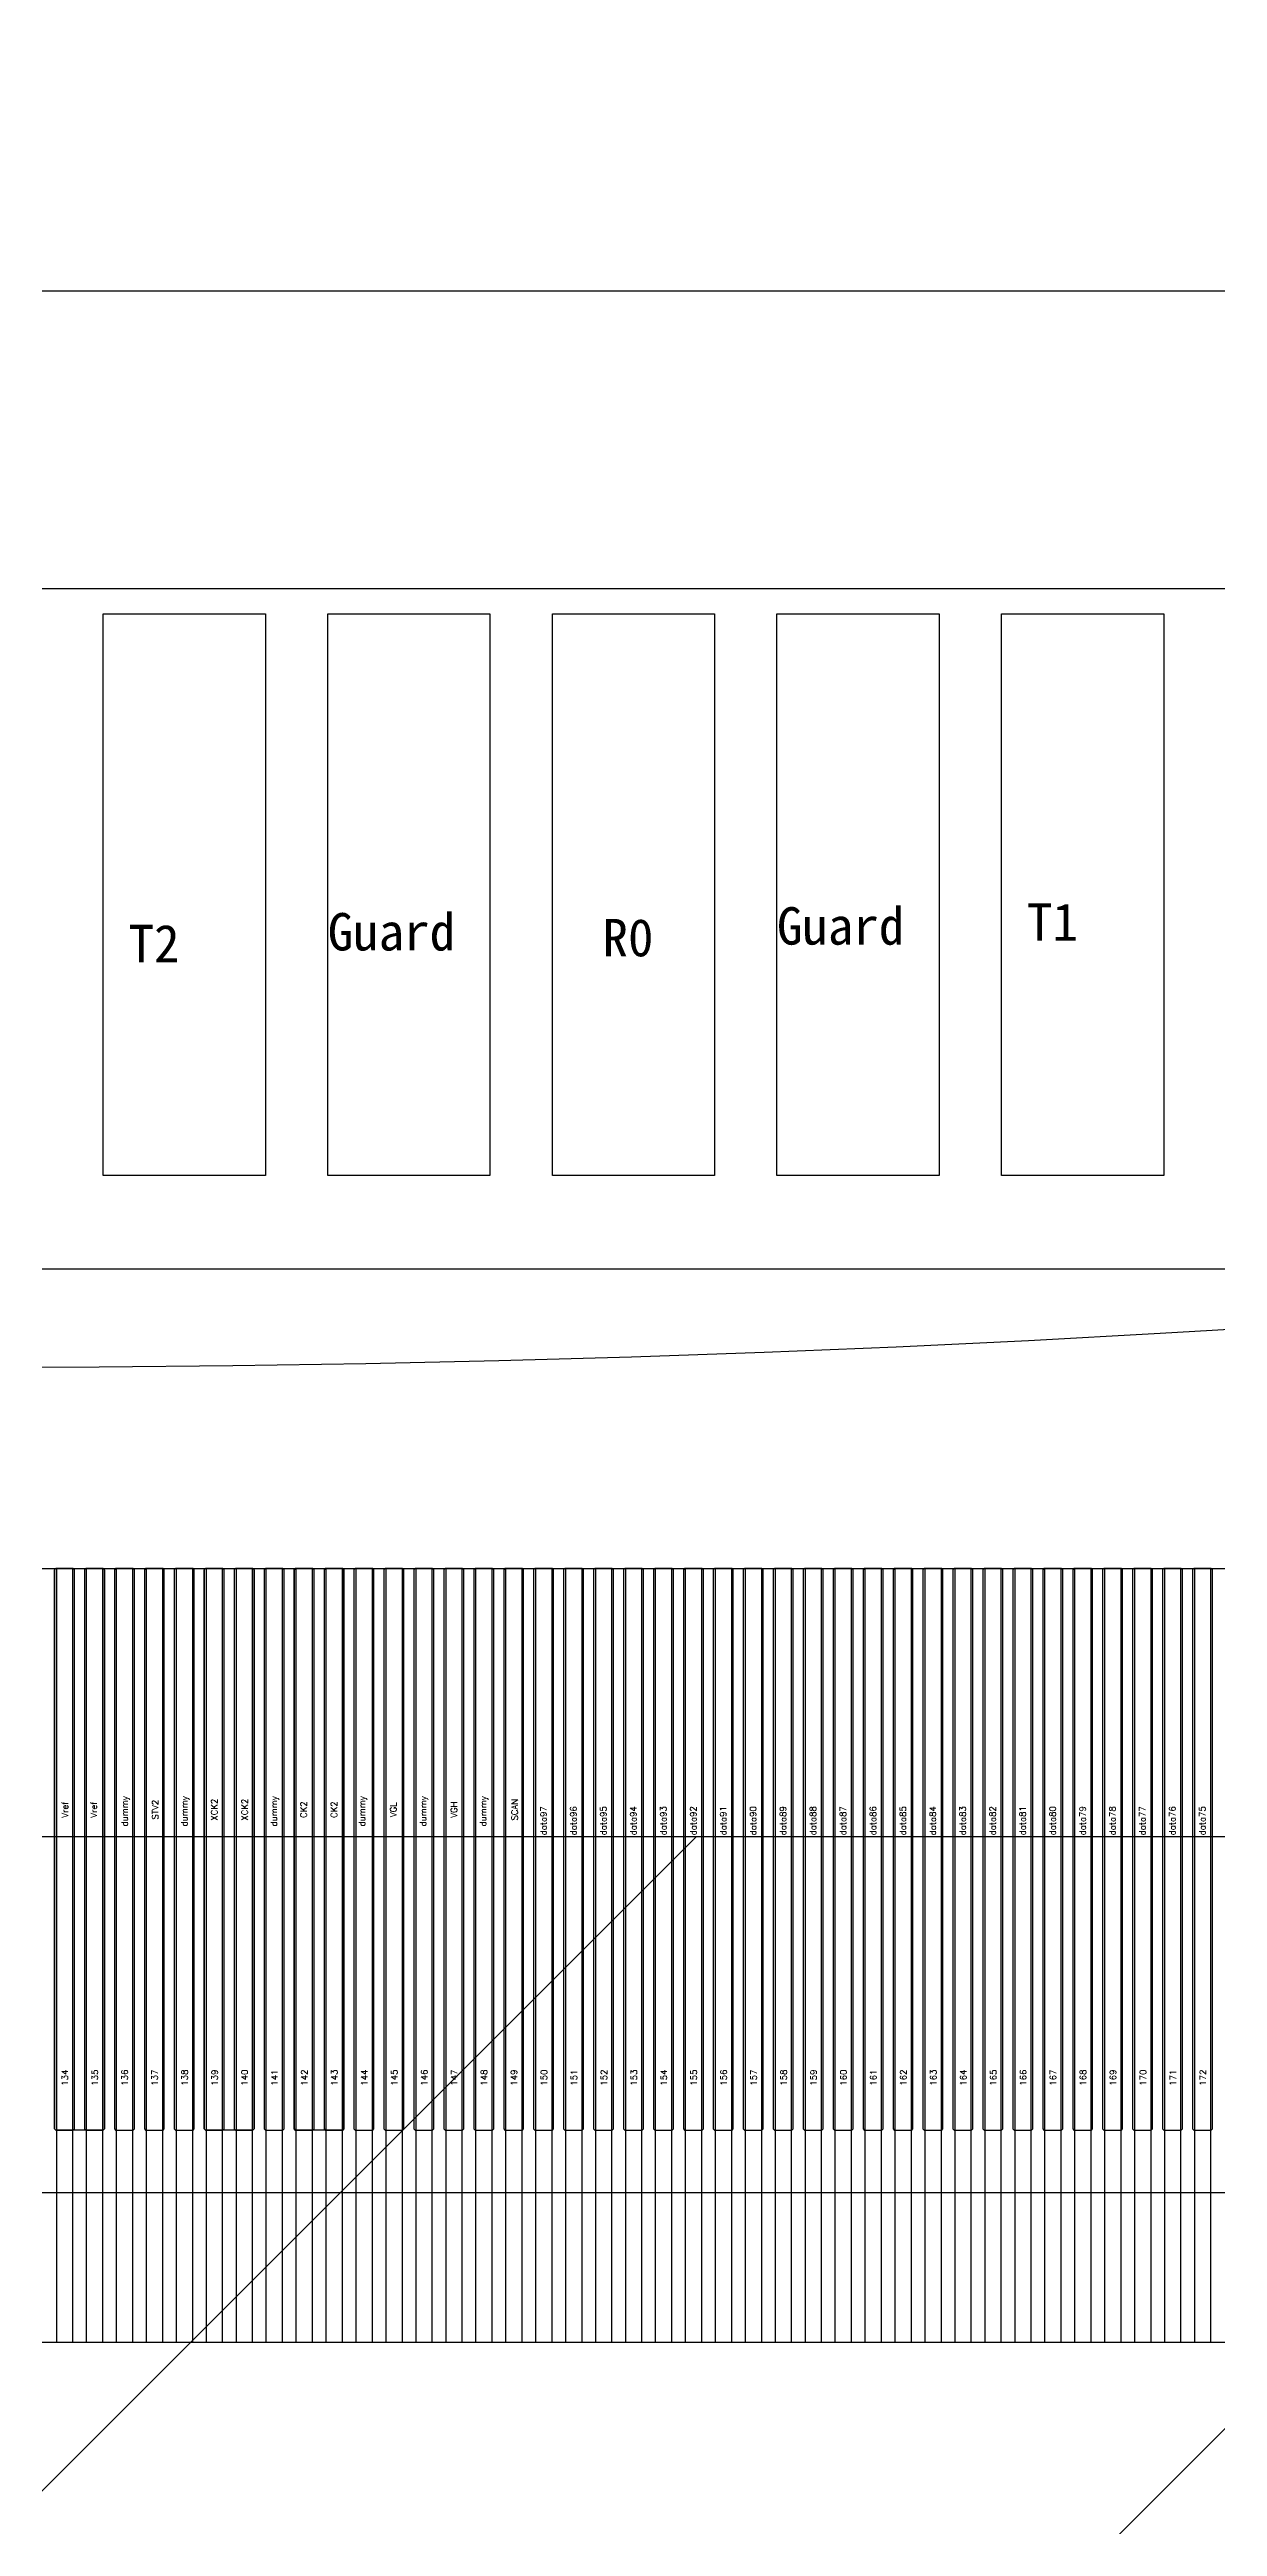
# Model space of a CAD drawing. Header units: millimetres. Extents: x 1387 to 2553, y -68 to 207.
# Drawn here: x 2322.96 to 2323.896, y 51.97 to 53.955 of the extents above; entities that cross this region are included whole.
import ezdxf
from ezdxf.enums import TextEntityAlignment as Align

# ---------------------------------------------------------------- set-up
doc = ezdxf.new("R2010")
doc.units = ezdxf.units.MM
for name, color, linetype in [('COF', 4, 'Continuous'), ('DIM（标注）', 3, 'Continuous'), ('Panel', 7, 'Continuous'), ('POL', 4, 'Continuous')]:
    doc.layers.add(name, color=color, linetype=linetype)
doc.styles.add('txt', font='txt.shx')
doc.styles.add('宋体', font='')
doc.styles.get('宋体').set_extended_font_data('SimSun')
doc.dimstyles.new('STANDARD$0', dxfattribs={"dimtxt": 2, "dimasz": 2, "dimexe": 0.4, "dimexo": 0.4, "dimgap": 0.4, "dimtad": 1, "dimzin": 0, "dimdsep": 46, "dimtxsty": '宋体', "dimcen": 0.4, "dimclrd": 256, "dimclre": 256, "dimclrt": 256, "dimadec": 0, "dimazin": 0, "dimtfac": 1, "dimtofl": 0, "dimtmove": 0, "dimatfit": 3, "dimfxl": 1, "dimtolj": 1, "dimtzin": 0, "dimarcsym": 0})

# ---------------------------------------------------------------- blocks, each defined once
blk = doc.blocks.new('COF')
at = {"layer": 'COF'}
for p, q in [((1641.7011, 311.7192, 0.4681), (1648.8301, 311.7192, 0.4681)), ((1641.7011, 311.7192, 0.4681), (1648.8301, 311.7192, 0.4681)), ((1645.3431, 311.7192, 0.4681), (1645.3431, 311.0992, 0.4681)), ((1645.3561, 311.7192, 0.4681), (1645.3561, 311.0992, 0.4681)), ((1645.3671, 311.7192, 0.4681), (1645.3671, 311.0992, 0.4681)), ((1645.3801, 311.7192, 0.4681), (1645.3801, 311.0992, 0.4681)), ((1645.3911, 311.7192, 0.4681), (1645.3911, 311.0992, 0.4681)), ((1645.4041, 311.7192, 0.4681), (1645.4041, 311.0992, 0.4681)), ((1645.4151, 311.7192, 0.4681), (1645.4151, 311.0992, 0.4681)), ((1645.4281, 311.7192, 0.4681), (1645.4281, 311.0992, 0.4681)), ((1645.4391, 311.7192, 0.4681), (1645.4391, 311.0992, 0.4681)), ((1645.4521, 311.7192, 0.4681), (1645.4521, 311.0992, 0.4681)), ((1645.4631, 311.7192, 0.4681), (1645.4631, 311.0992, 0.4681)), ((1645.4761, 311.7192, 0.4681), (1645.4761, 311.0992, 0.4681)), ((1645.4871, 311.7192, 0.4681), (1645.4871, 311.0992, 0.4681)), ((1645.5001, 311.7192, 0.4681), (1645.5001, 311.0992, 0.4681)), ((1645.5111, 311.7192, 0.4681), (1645.5111, 311.0992, 0.4681)), ((1645.5241, 311.7192, 0.4681), (1645.5241, 311.0992, 0.4681)), ((1645.5351, 311.7192, 0.4681), (1645.5351, 311.0992, 0.4681)), ((1645.5481, 311.7192, 0.4681), (1645.5481, 311.0992, 0.4681)), ((1645.5591, 311.7192, 0.4681), (1645.5591, 311.0992, 0.4681)), ((1645.5721, 311.7192, 0.4681), (1645.5721, 311.0992, 0.4681)), ((1645.5831, 311.7192, 0.4681), (1645.5831, 311.0992, 0.4681)), ((1645.5961, 311.7192, 0.4681), (1645.5961, 311.0992, 0.4681)), ((1645.6071, 311.7192, 0.4681), (1645.6071, 311.0992, 0.4681)), ((1645.6201, 311.7192, 0.4681), (1645.6201, 311.0992, 0.4681)), ((1645.6311, 311.7192, 0.4681), (1645.6311, 311.0992, 0.4681)), ((1645.6441, 311.7192, 0.4681), (1645.6441, 311.0992, 0.4681)), ((1645.6551, 311.7192, 0.4681), (1645.6551, 311.0992, 0.4681)), ((1645.6681, 311.7192, 0.4681), (1645.6681, 311.0992, 0.4681)), ((1645.6791, 311.7192, 0.4681), (1645.6791, 311.0992, 0.4681)), ((1645.6921, 311.7192, 0.4681), (1645.6921, 311.0992, 0.4681)), ((1645.7031, 311.7192, 0.4681), (1645.7031, 311.0992, 0.4681)), ((1645.7161, 311.7192, 0.4681), (1645.7161, 311.0992, 0.4681)), ((1645.7271, 311.7192, 0.4681), (1645.7271, 311.0992, 0.4681)), ((1645.7401, 311.7192, 0.4681), (1645.7401, 311.0992, 0.4681)), ((1645.7511, 311.7192, 0.4681), (1645.7511, 311.0992, 0.4681)), ((1645.7641, 311.7192, 0.4681), (1645.7641, 311.0992, 0.4681)), ((1645.7751, 311.7192, 0.4681), (1645.7751, 311.0992, 0.4681)), ((1645.7881, 311.7192, 0.4681), (1645.7881, 311.0992, 0.4681)), ((1645.7991, 311.7192, 0.4681), (1645.7991, 311.0992, 0.4681)), ((1645.8121, 311.7192, 0.4681), (1645.8121, 311.0992, 0.4681)), ((1645.8231, 311.7192, 0.4681), (1645.8231, 311.0992, 0.4681)), ((1645.8361, 311.7192, 0.4681), (1645.8361, 311.0992, 0.4681)), ((1645.8471, 311.7192, 0.4681), (1645.8471, 311.0992, 0.4681)), ((1645.8601, 311.7192, 0.4681), (1645.8601, 311.0992, 0.4681)), ((1645.8711, 311.7192, 0.4681), (1645.8711, 311.0992, 0.4681)), ((1645.8841, 311.7192, 0.4681), (1645.8841, 311.0992, 0.4681)), ((1645.8951, 311.7192, 0.4681), (1645.8951, 311.0992, 0.4681)), ((1645.9081, 311.7192, 0.4681), (1645.9081, 311.0992, 0.4681)), ((1645.9191, 311.7192, 0.4681), (1645.9191, 311.0992, 0.4681)), ((1645.9321, 311.7192, 0.4681), (1645.9321, 311.0992, 0.4681)), ((1645.9431, 311.7192, 0.4681), (1645.9431, 311.0992, 0.4681)), ((1645.9561, 311.7192, 0.4681), (1645.9561, 311.0992, 0.4681)), ((1645.9671, 311.7192, 0.4681), (1645.9671, 311.0992, 0.4681)), ((1645.9801, 311.7192, 0.4681), (1645.9801, 311.0992, 0.4681)), ((1645.9911, 311.7192, 0.4681), (1645.9911, 311.0992, 0.4681)), ((1646.0041, 311.7192, 0.4681), (1646.0041, 311.0992, 0.4681)), ((1646.0151, 311.7192, 0.4681), (1646.0151, 311.0992, 0.4681)), ((1646.0281, 311.7192, 0.4681), (1646.0281, 311.0992, 0.4681)), ((1646.0391, 311.7192, 0.4681), (1646.0391, 311.0992, 0.4681)), ((1646.0521, 311.7192, 0.4681), (1646.0521, 311.0992, 0.4681)), ((1646.0631, 311.7192, 0.4681), (1646.0631, 311.0992, 0.4681)), ((1646.0761, 311.7192, 0.4681), (1646.0761, 311.0992, 0.4681)), ((1646.0871, 311.7192, 0.4681), (1646.0871, 311.0992, 0.4681)), ((1646.1001, 311.7192, 0.4681), (1646.1001, 311.0992, 0.4681)), ((1646.1111, 311.7192, 0.4681), (1646.1111, 311.0992, 0.4681)), ((1646.1241, 311.7192, 0.4681), (1646.1241, 311.0992, 0.4681)), ((1646.1351, 311.7192, 0.4681), (1646.1351, 311.0992, 0.4681)), ((1646.1481, 311.7192, 0.4681), (1646.1481, 311.0992, 0.4681)), ((1646.1591, 311.7192, 0.4681), (1646.1591, 311.0992, 0.4681)), ((1646.1721, 311.7192, 0.4681), (1646.1721, 311.0992, 0.4681)), ((1646.1831, 311.7192, 0.4681), (1646.1831, 311.0992, 0.4681)), ((1646.1961, 311.7192, 0.4681), (1646.1961, 311.0992, 0.4681)), ((1646.2071, 311.7192, 0.4681), (1646.2071, 311.0992, 0.4681)), ((1646.2201, 311.7192, 0.4681), (1646.2201, 311.0992, 0.4681)), ((1646.2311, 311.7192, 0.4681), (1646.2311, 311.0992, 0.4681)), ((1646.2441, 311.7192, 0.4681), (1646.2441, 311.0992, 0.4681)), ((1646.2551, 311.7192, 0.4681), (1646.2551, 311.0992, 0.4681)), ((1646.2681, 311.7192, 0.4681), (1646.2681, 311.0992, 0.4681)), ((1641.9006, 311.0992, 0.4681), (1648.6306, 311.0992, 0.4681)), ((1645.3431, 311.0992, 0.4681), (1645.3561, 311.0992, 0.4681)), ((1645.3436, 311.0992, 0.4681), (1645.3556, 311.0992, 0.4681)), ((1645.3671, 311.0992, 0.4681), (1645.3801, 311.0992, 0.4681)), ((1645.3676, 311.0992, 0.4681), (1645.3796, 311.0992, 0.4681)), ((1645.3911, 311.0992, 0.4681), (1645.4041, 311.0992, 0.4681)), ((1645.3916, 311.0992, 0.4681), (1645.4036, 311.0992, 0.4681)), ((1645.4151, 311.0992, 0.4681), (1645.4281, 311.0992, 0.4681)), ((1645.4156, 311.0992, 0.4681), (1645.4276, 311.0992, 0.4681)), ((1645.4391, 311.0992, 0.4681), (1645.4521, 311.0992, 0.4681)), ((1645.4396, 311.0992, 0.4681), (1645.4516, 311.0992, 0.4681)), ((1645.4631, 311.0992, 0.4681), (1645.4761, 311.0992, 0.4681)), ((1645.4636, 311.0992, 0.4681), (1645.4756, 311.0992, 0.4681)), ((1645.4871, 311.0992, 0.4681), (1645.5001, 311.0992, 0.4681)), ((1645.4876, 311.0992, 0.4681), (1645.4996, 311.0992, 0.4681)), ((1645.5111, 311.0992, 0.4681), (1645.5241, 311.0992, 0.4681)), ((1645.5116, 311.0992, 0.4681), (1645.5236, 311.0992, 0.4681)), ((1645.5351, 311.0992, 0.4681), (1645.5481, 311.0992, 0.4681)), ((1645.5356, 311.0992, 0.4681), (1645.5476, 311.0992, 0.4681)), ((1645.5591, 311.0992, 0.4681), (1645.5721, 311.0992, 0.4681)), ((1645.5596, 311.0992, 0.4681), (1645.5716, 311.0992, 0.4681)), ((1645.5831, 311.0992, 0.4681), (1645.5961, 311.0992, 0.4681)), ((1645.5836, 311.0992, 0.4681), (1645.5956, 311.0992, 0.4681)), ((1645.6071, 311.0992, 0.4681), (1645.6201, 311.0992, 0.4681)), ((1645.6076, 311.0992, 0.4681), (1645.6196, 311.0992, 0.4681)), ((1645.6311, 311.0992, 0.4681), (1645.6441, 311.0992, 0.4681)), ((1645.6316, 311.0992, 0.4681), (1645.6436, 311.0992, 0.4681)), ((1645.6551, 311.0992, 0.4681), (1645.6681, 311.0992, 0.4681)), ((1645.6556, 311.0992, 0.4681), (1645.6676, 311.0992, 0.4681)), ((1645.6791, 311.0992, 0.4681), (1645.6921, 311.0992, 0.4681)), ((1645.6796, 311.0992, 0.4681), (1645.6916, 311.0992, 0.4681)), ((1645.7031, 311.0992, 0.4681), (1645.7161, 311.0992, 0.4681)), ((1645.7036, 311.0992, 0.4681), (1645.7156, 311.0992, 0.4681)), ((1645.7271, 311.0992, 0.4681), (1645.7401, 311.0992, 0.4681)), ((1645.7276, 311.0992, 0.4681), (1645.7396, 311.0992, 0.4681)), ((1645.7511, 311.0992, 0.4681), (1645.7641, 311.0992, 0.4681)), ((1645.7516, 311.0992, 0.4681), (1645.7636, 311.0992, 0.4681)), ((1645.7751, 311.0992, 0.4681), (1645.7881, 311.0992, 0.4681)), ((1645.7756, 311.0992, 0.4681), (1645.7876, 311.0992, 0.4681)), ((1645.7991, 311.0992, 0.4681), (1645.8121, 311.0992, 0.4681)), ((1645.7996, 311.0992, 0.4681), (1645.8116, 311.0992, 0.4681)), ((1645.8231, 311.0992, 0.4681), (1645.8361, 311.0992, 0.4681)), ((1645.8236, 311.0992, 0.4681), (1645.8356, 311.0992, 0.4681)), ((1645.8471, 311.0992, 0.4681), (1645.8601, 311.0992, 0.4681)), ((1645.8476, 311.0992, 0.4681), (1645.8596, 311.0992, 0.4681)), ((1645.8711, 311.0992, 0.4681), (1645.8841, 311.0992, 0.4681)), ((1645.8716, 311.0992, 0.4681), (1645.8836, 311.0992, 0.4681)), ((1645.8951, 311.0992, 0.4681), (1645.9081, 311.0992, 0.4681)), ((1645.8956, 311.0992, 0.4681), (1645.9076, 311.0992, 0.4681)), ((1645.9191, 311.0992, 0.4681), (1645.9321, 311.0992, 0.4681)), ((1645.9196, 311.0992, 0.4681), (1645.9316, 311.0992, 0.4681)), ((1645.9431, 311.0992, 0.4681), (1645.9561, 311.0992, 0.4681)), ((1645.9436, 311.0992, 0.4681), (1645.9556, 311.0992, 0.4681)), ((1645.9671, 311.0992, 0.4681), (1645.9801, 311.0992, 0.4681)), ((1645.9676, 311.0992, 0.4681), (1645.9796, 311.0992, 0.4681)), ((1645.9911, 311.0992, 0.4681), (1646.0041, 311.0992, 0.4681)), ((1645.9916, 311.0992, 0.4681), (1646.0036, 311.0992, 0.4681)), ((1646.0151, 311.0992, 0.4681), (1646.0281, 311.0992, 0.4681)), ((1646.0156, 311.0992, 0.4681), (1646.0276, 311.0992, 0.4681)), ((1646.0391, 311.0992, 0.4681), (1646.0521, 311.0992, 0.4681)), ((1646.0396, 311.0992, 0.4681), (1646.0516, 311.0992, 0.4681)), ((1646.0631, 311.0992, 0.4681), (1646.0761, 311.0992, 0.4681)), ((1646.0636, 311.0992, 0.4681), (1646.0756, 311.0992, 0.4681)), ((1646.0871, 311.0992, 0.4681), (1646.1001, 311.0992, 0.4681)), ((1646.0876, 311.0992, 0.4681), (1646.0996, 311.0992, 0.4681)), ((1646.1111, 311.0992, 0.4681), (1646.1241, 311.0992, 0.4681)), ((1646.1116, 311.0992, 0.4681), (1646.1236, 311.0992, 0.4681)), ((1646.1351, 311.0992, 0.4681), (1646.1481, 311.0992, 0.4681)), ((1646.1356, 311.0992, 0.4681), (1646.1476, 311.0992, 0.4681)), ((1646.1591, 311.0992, 0.4681), (1646.1721, 311.0992, 0.4681)), ((1646.1596, 311.0992, 0.4681), (1646.1716, 311.0992, 0.4681)), ((1646.1831, 311.0992, 0.4681), (1646.1961, 311.0992, 0.4681)), ((1646.1836, 311.0992, 0.4681), (1646.1956, 311.0992, 0.4681)), ((1646.2071, 311.0992, 0.4681), (1646.2201, 311.0992, 0.4681)), ((1646.2076, 311.0992, 0.4681), (1646.2196, 311.0992, 0.4681)), ((1646.2311, 311.0992, 0.4681), (1646.2441, 311.0992, 0.4681)), ((1646.2316, 311.0992, 0.4681), (1646.2436, 311.0992, 0.4681)), ((1646.2551, 311.0992, 0.4681), (1646.2681, 311.0992, 0.4681)), ((1646.2556, 311.0992, 0.4681), (1646.2676, 311.0992, 0.4681))]:
    blk.add_line(p, q, dxfattribs=at)
blk = doc.blocks.new('*D89')
at = {"layer": 'Defpoints', "color": 0, "linetype": 'Continuous'}
for p in [(2319.293, 52.2378, 0.2184), (2305.2803, -9.3035), (2325.3234, -9.3035, 0.2184)]:
    blk.add_point(p, dxfattribs=at)
at = {"layer": 'DIM（标注）', "color": 3, "linetype": 'Continuous', "lineweight": -2}
for p, q in [((2318.693, 52.2378), (2304.6803, 52.2378)), ((2305.2803, 51.6378), (2305.2803, 40.3532)), ((2305.2803, -8.7035), (2305.2803, 29.6616)), ((2324.7234, -9.3035), (2304.6803, -9.3035))]:
    blk.add_line(p, q, dxfattribs=at)
at = {"layer": 'DIM（标注）', "color": 3, "linetype": 'Continuous'}
for points in [[(2305.1803, 51.6378), (2305.3803, 51.6378), (2305.2803, 52.2378)], [(2305.1803, -8.7035), (2305.3803, -8.7035), (2305.2803, -9.3035)]]:
    blk.add_solid(points, dxfattribs=at)
at = {"layer": 'DIM（标注）', "color": 3, "linetype": 'Continuous', "insert": (2305.2803, 35.0074), "char_height": 1.5, "attachment_point": 5, "rotation": 90, "style": '宋体'}
blk.add_mtext('61.54±0.5', dxfattribs=at)
blk = doc.blocks.new('DAFADF')
h = blk.add_hatch()
h.set_pattern_fill('ANSI31', scale=0.2, style=0)
h.set_pattern_definition([(45, (861.3915, -112.815), (-0.4490128, 0.4490128), [])])
h.paths.add_polyline_path([(1762.6906, 35.3146, -0.315299), (1763.0196, 35.7845), (1764.3687, 36.2755), (1756.3326, 36.2755), (1757.6807, 35.7848, -0.315827), (1758.0106, 35.3146), (1758.0106, 33.2755), (1762.6906, 33.2755)])
at = {"color": 30, "linetype": 'Continuous'}
blk.add_line((1764.3686, 36.2755, 2.6737), (1756.3326, 36.2755, 2.6737), dxfattribs=at)
at = {"color": 30, "linetype": 'Continuous', "elevation": 2.6737}
blk.add_lwpolyline([(1765.5756, 37.2755), (1755.1256, 37.2755)], dxfattribs=at)
blk = doc.blocks.new('DASFASFASF')
at = {"color": 7}
blk.add_circle((2230.6373, 15.2151), 18.825, dxfattribs=at)
at = {"color": 7, "linetype": 'Continuous'}
blk.add_circle((2230.6373, 15.2151), 16.549, dxfattribs=at)
blk = doc.blocks.new('ASDFASF')
at = {"color": 7}
blk.add_circle((605.3504, 2850.0892), 18.8, dxfattribs=at)

msp = doc.modelspace()

# ---------------------------------------------------------------- linework, layer by layer
at = {"layer": 'Panel', "elevation": 2.6737}
for points in [[(2323.0031, 53.0528), (2323.0031, 53.5028)], [(2323.0031, 53.5028), (2323.1331, 53.5028)], [(2323.1331, 53.5028), (2323.1331, 53.0528)], [(2323.1831, 53.0528), (2323.1831, 53.5028)], [(2323.1831, 53.5028), (2323.3131, 53.5028)], [(2323.3131, 53.5028), (2323.3131, 53.0528)], [(2323.3631, 53.0528), (2323.3631, 53.5028)], [(2323.3631, 53.5028), (2323.4931, 53.5028)], [(2323.4931, 53.5028), (2323.4931, 53.0528)], [(2323.5431, 53.0528), (2323.5431, 53.5028)], [(2323.5431, 53.5028), (2323.6731, 53.5028)], [(2323.6731, 53.5028), (2323.6731, 53.0528)], [(2323.7231, 53.0528), (2323.7231, 53.5028)], [(2323.7231, 53.5028), (2323.8531, 53.5028)], [(2323.8531, 53.5028), (2323.8531, 53.0528)], [(2323.1331, 53.0528), (2323.0031, 53.0528)], [(2323.3131, 53.0528), (2323.1831, 53.0528)], [(2323.4931, 53.0528), (2323.3631, 53.0528)], [(2323.6731, 53.0528), (2323.5431, 53.0528)], [(2323.8531, 53.0528), (2323.7231, 53.0528)], [(2328.493, 52.9778), (2317.293, 52.9778)], [(2322.9641, 52.7368), (2322.9651, 52.7378)], [(2322.9651, 52.7378), (2322.9641, 52.7368)], [(2322.9641, 52.7368), (2322.9641, 52.7368)], [(2322.9641, 52.2888), (2322.9641, 52.7368)], [(2322.9641, 52.7368), (2322.9641, 52.2888)], [(2322.9651, 52.7378), (2323.0031, 52.7378)], [(2322.9791, 52.7378), (2322.9651, 52.7378)], [(2322.9801, 52.7368), (2322.9791, 52.7378)], [(2322.9801, 52.2888), (2322.9801, 52.7368)], [(2322.9891, 52.7378), (2322.9881, 52.7368)], [(2322.9881, 52.7368), (2322.9881, 52.2888)], [(2323.0031, 52.7378), (2322.9891, 52.7378)], [(2323.0031, 52.7378), (2323.0041, 52.7368)], [(2323.0041, 52.7368), (2323.0031, 52.7378)], [(2323.0041, 52.7368), (2323.0041, 52.2888)], [(2323.0041, 52.2888), (2323.0041, 52.7368)], [(2323.0131, 52.7378), (2323.0121, 52.7368)], [(2323.0121, 52.7368), (2323.0121, 52.2888)], [(2323.0271, 52.7378), (2323.0131, 52.7378)], [(2323.0281, 52.7368), (2323.0271, 52.7378)], [(2323.0281, 52.2888), (2323.0281, 52.7368)], [(2323.0371, 52.7378), (2323.0361, 52.7368)], [(2323.0361, 52.7368), (2323.0361, 52.2888)], [(2323.0511, 52.7378), (2323.0371, 52.7378)], [(2323.0521, 52.7368), (2323.0511, 52.7378)], [(2323.0521, 52.2888), (2323.0521, 52.7368)], [(2323.0611, 52.7378), (2323.0601, 52.7368)], [(2323.0601, 52.7368), (2323.0601, 52.2888)], [(2323.0751, 52.7378), (2323.0611, 52.7378)], [(2323.0761, 52.7368), (2323.0751, 52.7378)], [(2323.0761, 52.2888), (2323.0761, 52.7368)], [(2323.0841, 52.7368), (2323.0851, 52.7378)], [(2323.0851, 52.7378), (2323.0841, 52.7368)], [(2323.0841, 52.7368), (2323.0841, 52.7368)], [(2323.0841, 52.2888), (2323.0841, 52.7368)], [(2323.0841, 52.7368), (2323.0841, 52.2888)], [(2323.0851, 52.7378), (2323.1231, 52.7378)], [(2323.0991, 52.7378), (2323.0851, 52.7378)], [(2323.1001, 52.7368), (2323.0991, 52.7378)], [(2323.1001, 52.2888), (2323.1001, 52.7368)], [(2323.1091, 52.7378), (2323.1081, 52.7368)], [(2323.1081, 52.7368), (2323.1081, 52.2888)], [(2323.1231, 52.7378), (2323.1091, 52.7378)], [(2323.1231, 52.7378), (2323.1241, 52.7368)], [(2323.1241, 52.7368), (2323.1231, 52.7378)], [(2323.1241, 52.7368), (2323.1241, 52.2888)], [(2323.1241, 52.2888), (2323.1241, 52.7368)], [(2323.1331, 52.7378), (2323.1321, 52.7368)], [(2323.1321, 52.7368), (2323.1321, 52.2888)], [(2323.1471, 52.7378), (2323.1331, 52.7378)], [(2323.1481, 52.7368), (2323.1471, 52.7378)], [(2323.1481, 52.2888), (2323.1481, 52.7368)], [(2323.1561, 52.7368), (2323.1571, 52.7378)], [(2323.1571, 52.7378), (2323.1561, 52.7368)], [(2323.1561, 52.7368), (2323.1561, 52.7368)], [(2323.1561, 52.2888), (2323.1561, 52.7368)], [(2323.1561, 52.7368), (2323.1561, 52.2888)], [(2323.1571, 52.7378), (2323.1951, 52.7378)], [(2323.1711, 52.7378), (2323.1571, 52.7378)], [(2323.1721, 52.7368), (2323.1711, 52.7378)], [(2323.1721, 52.2888), (2323.1721, 52.7368)], [(2323.1811, 52.7378), (2323.1801, 52.7368)], [(2323.1801, 52.7368), (2323.1801, 52.2888)], [(2323.1951, 52.7378), (2323.1811, 52.7378)], [(2323.1951, 52.7378), (2323.1961, 52.7368)], [(2323.1961, 52.7368), (2323.1951, 52.7378)], [(2323.1961, 52.7368), (2323.1961, 52.2888)], [(2323.1961, 52.2888), (2323.1961, 52.7368)], [(2323.2051, 52.7378), (2323.2041, 52.7368)], [(2323.2041, 52.7368), (2323.2041, 52.2888)], [(2323.2191, 52.7378), (2323.2051, 52.7378)], [(2323.2201, 52.7368), (2323.2191, 52.7378)], [(2323.2201, 52.2888), (2323.2201, 52.7368)], [(2323.2291, 52.7378), (2323.2281, 52.7368)], [(2323.2281, 52.7368), (2323.2281, 52.2888)], [(2323.2431, 52.7378), (2323.2291, 52.7378)], [(2323.2441, 52.7368), (2323.2431, 52.7378)], [(2323.2441, 52.2888), (2323.2441, 52.7368)], [(2323.2531, 52.7378), (2323.2521, 52.7368)], [(2323.2521, 52.7368), (2323.2521, 52.2888)], [(2323.2671, 52.7378), (2323.2531, 52.7378)], [(2323.2681, 52.7368), (2323.2671, 52.7378)], [(2323.2681, 52.2888), (2323.2681, 52.7368)], [(2323.2771, 52.7378), (2323.2761, 52.7368)], [(2323.2761, 52.7368), (2323.2761, 52.2888)], [(2323.2911, 52.7378), (2323.2771, 52.7378)], [(2323.2921, 52.7368), (2323.2911, 52.7378)], [(2323.2921, 52.2888), (2323.2921, 52.7368)], [(2323.3011, 52.7378), (2323.3001, 52.7368)], [(2323.3001, 52.7368), (2323.3001, 52.2888)], [(2323.3151, 52.7378), (2323.3011, 52.7378)], [(2323.3161, 52.7368), (2323.3151, 52.7378)], [(2323.3161, 52.2888), (2323.3161, 52.7368)], [(2323.3251, 52.7378), (2323.3241, 52.7368)], [(2323.3241, 52.7368), (2323.3241, 52.2888)], [(2323.3391, 52.7378), (2323.3251, 52.7378)], [(2323.3401, 52.7368), (2323.3391, 52.7378)], [(2323.3401, 52.2888), (2323.3401, 52.7368)], [(2323.3491, 52.7378), (2323.3481, 52.7368)], [(2323.3481, 52.7368), (2323.3481, 52.2888)], [(2323.3631, 52.7378), (2323.3491, 52.7378)], [(2323.3641, 52.7368), (2323.3631, 52.7378)], [(2323.3641, 52.2888), (2323.3641, 52.7368)], [(2323.3731, 52.7378), (2323.3721, 52.7368)], [(2323.3721, 52.7368), (2323.3721, 52.2888)], [(2323.3871, 52.7378), (2323.3731, 52.7378)], [(2323.3881, 52.7368), (2323.3871, 52.7378)], [(2323.3881, 52.2888), (2323.3881, 52.7368)], [(2323.3971, 52.7378), (2323.3961, 52.7368)], [(2323.3961, 52.7368), (2323.3961, 52.2888)], [(2323.4111, 52.7378), (2323.3971, 52.7378)], [(2323.4121, 52.7368), (2323.4111, 52.7378)], [(2323.4121, 52.2888), (2323.4121, 52.7368)], [(2323.4211, 52.7378), (2323.4201, 52.7368)], [(2323.4201, 52.7368), (2323.4201, 52.2888)], [(2323.4351, 52.7378), (2323.4211, 52.7378)], [(2323.4361, 52.7368), (2323.4351, 52.7378)], [(2323.4361, 52.2888), (2323.4361, 52.7368)], [(2323.4451, 52.7378), (2323.4441, 52.7368)], [(2323.4441, 52.7368), (2323.4441, 52.2888)], [(2323.4591, 52.7378), (2323.4451, 52.7378)], [(2323.4601, 52.7368), (2323.4591, 52.7378)], [(2323.4601, 52.2888), (2323.4601, 52.7368)], [(2323.4691, 52.7378), (2323.4681, 52.7368)], [(2323.4681, 52.7368), (2323.4681, 52.2888)], [(2323.4831, 52.7378), (2323.4691, 52.7378)], [(2323.4841, 52.7368), (2323.4831, 52.7378)], [(2323.4841, 52.2888), (2323.4841, 52.7368)], [(2323.4931, 52.7378), (2323.4921, 52.7368)], [(2323.4921, 52.7368), (2323.4921, 52.2888)], [(2323.5071, 52.7378), (2323.4931, 52.7378)], [(2323.5081, 52.7368), (2323.5071, 52.7378)], [(2323.5081, 52.2888), (2323.5081, 52.7368)], [(2323.5171, 52.7378), (2323.5161, 52.7368)], [(2323.5161, 52.7368), (2323.5161, 52.2888)], [(2323.5311, 52.7378), (2323.5171, 52.7378)], [(2323.5321, 52.7368), (2323.5311, 52.7378)], [(2323.5321, 52.2888), (2323.5321, 52.7368)], [(2323.5411, 52.7378), (2323.5401, 52.7368)], [(2323.5401, 52.7368), (2323.5401, 52.2888)], [(2323.5551, 52.7378), (2323.5411, 52.7378)], [(2323.5561, 52.7368), (2323.5551, 52.7378)], [(2323.5561, 52.2888), (2323.5561, 52.7368)], [(2323.5651, 52.7378), (2323.5641, 52.7368)], [(2323.5641, 52.7368), (2323.5641, 52.2888)], [(2323.5791, 52.7378), (2323.5651, 52.7378)], [(2323.5801, 52.7368), (2323.5791, 52.7378)], [(2323.5801, 52.2888), (2323.5801, 52.7368)], [(2323.5891, 52.7378), (2323.5881, 52.7368)], [(2323.5881, 52.7368), (2323.5881, 52.2888)], [(2323.6031, 52.7378), (2323.5891, 52.7378)], [(2323.6041, 52.7368), (2323.6031, 52.7378)], [(2323.6041, 52.2888), (2323.6041, 52.7368)], [(2323.6131, 52.7378), (2323.6121, 52.7368)], [(2323.6121, 52.7368), (2323.6121, 52.2888)], [(2323.6271, 52.7378), (2323.6131, 52.7378)], [(2323.6281, 52.7368), (2323.6271, 52.7378)], [(2323.6281, 52.2888), (2323.6281, 52.7368)], [(2323.6371, 52.7378), (2323.6361, 52.7368)], [(2323.6361, 52.7368), (2323.6361, 52.2888)], [(2323.6511, 52.7378), (2323.6371, 52.7378)], [(2323.6521, 52.7368), (2323.6511, 52.7378)], [(2323.6521, 52.2888), (2323.6521, 52.7368)], [(2323.6611, 52.7378), (2323.6601, 52.7368)], [(2323.6601, 52.7368), (2323.6601, 52.2888)], [(2323.6751, 52.7378), (2323.6611, 52.7378)], [(2323.6761, 52.7368), (2323.6751, 52.7378)], [(2323.6761, 52.2888), (2323.6761, 52.7368)], [(2323.6851, 52.7378), (2323.6841, 52.7368)], [(2323.6841, 52.7368), (2323.6841, 52.2888)], [(2323.6991, 52.7378), (2323.6851, 52.7378)], [(2323.7001, 52.7368), (2323.6991, 52.7378)], [(2323.7001, 52.2888), (2323.7001, 52.7368)], [(2323.7091, 52.7378), (2323.7081, 52.7368)], [(2323.7081, 52.7368), (2323.7081, 52.2888)], [(2323.7231, 52.7378), (2323.7091, 52.7378)], [(2323.7241, 52.7368), (2323.7231, 52.7378)], [(2323.7241, 52.2888), (2323.7241, 52.7368)], [(2323.7331, 52.7378), (2323.7321, 52.7368)], [(2323.7321, 52.7368), (2323.7321, 52.2888)], [(2323.7471, 52.7378), (2323.7331, 52.7378)], [(2323.7481, 52.7368), (2323.7471, 52.7378)], [(2323.7481, 52.2888), (2323.7481, 52.7368)], [(2323.7571, 52.7378), (2323.7561, 52.7368)], [(2323.7561, 52.7368), (2323.7561, 52.2888)], [(2323.7711, 52.7378), (2323.7571, 52.7378)], [(2323.7721, 52.7368), (2323.7711, 52.7378)], [(2323.7721, 52.2888), (2323.7721, 52.7368)], [(2323.7811, 52.7378), (2323.7801, 52.7368)], [(2323.7801, 52.7368), (2323.7801, 52.2888)], [(2323.7951, 52.7378), (2323.7811, 52.7378)], [(2323.7961, 52.7368), (2323.7951, 52.7378)], [(2323.7961, 52.2888), (2323.7961, 52.7368)], [(2323.8051, 52.7378), (2323.8041, 52.7368)], [(2323.8041, 52.7368), (2323.8041, 52.2888)], [(2323.8191, 52.7378), (2323.8051, 52.7378)], [(2323.8201, 52.7368), (2323.8191, 52.7378)], [(2323.8201, 52.2888), (2323.8201, 52.7368)], [(2323.8291, 52.7378), (2323.8281, 52.7368)], [(2323.8281, 52.7368), (2323.8281, 52.2888)], [(2323.8431, 52.7378), (2323.8291, 52.7378)], [(2323.8441, 52.7368), (2323.8431, 52.7378)], [(2323.8441, 52.2888), (2323.8441, 52.7368)], [(2323.8531, 52.7378), (2323.8521, 52.7368)], [(2323.8521, 52.7368), (2323.8521, 52.2888)], [(2323.8671, 52.7378), (2323.8531, 52.7378)], [(2323.8681, 52.7368), (2323.8671, 52.7378)], [(2323.8681, 52.2888), (2323.8681, 52.7368)], [(2323.8771, 52.7378), (2323.8761, 52.7368)], [(2323.8761, 52.7368), (2323.8761, 52.2888)], [(2323.8911, 52.7378), (2323.8771, 52.7378)], [(2323.8921, 52.7368), (2323.8911, 52.7378)], [(2323.8921, 52.2888), (2323.8921, 52.7368)], [(2322.9651, 52.2878), (2322.9641, 52.2888)], [(2322.9641, 52.2888), (2322.9641, 52.2888)], [(2322.9641, 52.2888), (2322.9651, 52.2878)], [(2323.0031, 52.2878), (2322.9651, 52.2878)], [(2322.9651, 52.2878), (2322.9791, 52.2878)], [(2322.9791, 52.2878), (2322.9801, 52.2888)], [(2322.9881, 52.2888), (2322.9881, 52.2888)], [(2322.9881, 52.2888), (2322.9891, 52.2878)], [(2322.9891, 52.2878), (2323.0031, 52.2878)], [(2323.0041, 52.2888), (2323.0031, 52.2878)], [(2323.0031, 52.2878), (2323.0041, 52.2888)], [(2323.0121, 52.2888), (2323.0121, 52.2888)], [(2323.0121, 52.2888), (2323.0131, 52.2878)], [(2323.0131, 52.2878), (2323.0271, 52.2878)], [(2323.0271, 52.2878), (2323.0281, 52.2888)], [(2323.0361, 52.2888), (2323.0361, 52.2888)], [(2323.0361, 52.2888), (2323.0371, 52.2878)], [(2323.0371, 52.2878), (2323.0511, 52.2878)], [(2323.0511, 52.2878), (2323.0521, 52.2888)], [(2323.0601, 52.2888), (2323.0601, 52.2888)], [(2323.0601, 52.2888), (2323.0611, 52.2878)], [(2323.0611, 52.2878), (2323.0751, 52.2878)], [(2323.0751, 52.2878), (2323.0761, 52.2888)], [(2323.0851, 52.2878), (2323.0841, 52.2888)], [(2323.0841, 52.2888), (2323.0841, 52.2888)], [(2323.0841, 52.2888), (2323.0851, 52.2878)], [(2323.1231, 52.2878), (2323.0851, 52.2878)], [(2323.0851, 52.2878), (2323.0991, 52.2878)], [(2323.0991, 52.2878), (2323.1001, 52.2888)], [(2323.1081, 52.2888), (2323.1081, 52.2888)], [(2323.1081, 52.2888), (2323.1091, 52.2878)], [(2323.1091, 52.2878), (2323.1231, 52.2878)], [(2323.1241, 52.2888), (2323.1231, 52.2878)], [(2323.1231, 52.2878), (2323.1241, 52.2888)], [(2323.1321, 52.2888), (2323.1321, 52.2888)], [(2323.1321, 52.2888), (2323.1331, 52.2878)], [(2323.1331, 52.2878), (2323.1471, 52.2878)], [(2323.1471, 52.2878), (2323.1481, 52.2888)], [(2323.1571, 52.2878), (2323.1561, 52.2888)], [(2323.1561, 52.2888), (2323.1561, 52.2888)], [(2323.1561, 52.2888), (2323.1571, 52.2878)], [(2323.1951, 52.2878), (2323.1571, 52.2878)], [(2323.1571, 52.2878), (2323.1711, 52.2878)], [(2323.1711, 52.2878), (2323.1721, 52.2888)], [(2323.1801, 52.2888), (2323.1801, 52.2888)], [(2323.1801, 52.2888), (2323.1811, 52.2878)], [(2323.1811, 52.2878), (2323.1951, 52.2878)], [(2323.1961, 52.2888), (2323.1951, 52.2878)], [(2323.1951, 52.2878), (2323.1961, 52.2888)], [(2323.2041, 52.2888), (2323.2041, 52.2888)], [(2323.2041, 52.2888), (2323.2051, 52.2878)], [(2323.2051, 52.2878), (2323.2191, 52.2878)], [(2323.2191, 52.2878), (2323.2201, 52.2888)], [(2323.2281, 52.2888), (2323.2281, 52.2888)], [(2323.2281, 52.2888), (2323.2291, 52.2878)], [(2323.2291, 52.2878), (2323.2431, 52.2878)], [(2323.2431, 52.2878), (2323.2441, 52.2888)], [(2323.2521, 52.2888), (2323.2521, 52.2888)], [(2323.2521, 52.2888), (2323.2531, 52.2878)], [(2323.2531, 52.2878), (2323.2671, 52.2878)], [(2323.2671, 52.2878), (2323.2681, 52.2888)], [(2323.2761, 52.2888), (2323.2761, 52.2888)], [(2323.2761, 52.2888), (2323.2771, 52.2878)], [(2323.2771, 52.2878), (2323.2911, 52.2878)], [(2323.2911, 52.2878), (2323.2921, 52.2888)], [(2323.3001, 52.2888), (2323.3001, 52.2888)], [(2323.3001, 52.2888), (2323.3011, 52.2878)], [(2323.3011, 52.2878), (2323.3151, 52.2878)], [(2323.3151, 52.2878), (2323.3161, 52.2888)], [(2323.3241, 52.2888), (2323.3241, 52.2888)], [(2323.3241, 52.2888), (2323.3251, 52.2878)], [(2323.3251, 52.2878), (2323.3391, 52.2878)], [(2323.3391, 52.2878), (2323.3401, 52.2888)], [(2323.3481, 52.2888), (2323.3481, 52.2888)], [(2323.3481, 52.2888), (2323.3491, 52.2878)], [(2323.3491, 52.2878), (2323.3631, 52.2878)], [(2323.3631, 52.2878), (2323.3641, 52.2888)], [(2323.3721, 52.2888), (2323.3721, 52.2888)], [(2323.3721, 52.2888), (2323.3731, 52.2878)], [(2323.3731, 52.2878), (2323.3871, 52.2878)], [(2323.3871, 52.2878), (2323.3881, 52.2888)], [(2323.3961, 52.2888), (2323.3961, 52.2888)], [(2323.3961, 52.2888), (2323.3971, 52.2878)], [(2323.3971, 52.2878), (2323.4111, 52.2878)], [(2323.4111, 52.2878), (2323.4121, 52.2888)], [(2323.4201, 52.2888), (2323.4201, 52.2888)], [(2323.4201, 52.2888), (2323.4211, 52.2878)], [(2323.4211, 52.2878), (2323.4351, 52.2878)], [(2323.4351, 52.2878), (2323.4361, 52.2888)], [(2323.4441, 52.2888), (2323.4441, 52.2888)], [(2323.4441, 52.2888), (2323.4451, 52.2878)], [(2323.4451, 52.2878), (2323.4591, 52.2878)], [(2323.4591, 52.2878), (2323.4601, 52.2888)], [(2323.4681, 52.2888), (2323.4681, 52.2888)], [(2323.4681, 52.2888), (2323.4691, 52.2878)], [(2323.4691, 52.2878), (2323.4831, 52.2878)], [(2323.4831, 52.2878), (2323.4841, 52.2888)], [(2323.4921, 52.2888), (2323.4921, 52.2888)], [(2323.4921, 52.2888), (2323.4931, 52.2878)], [(2323.4931, 52.2878), (2323.5071, 52.2878)], [(2323.5071, 52.2878), (2323.5081, 52.2888)], [(2323.5161, 52.2888), (2323.5161, 52.2888)], [(2323.5161, 52.2888), (2323.5171, 52.2878)], [(2323.5171, 52.2878), (2323.5311, 52.2878)], [(2323.5311, 52.2878), (2323.5321, 52.2888)], [(2323.5401, 52.2888), (2323.5401, 52.2888)], [(2323.5401, 52.2888), (2323.5411, 52.2878)], [(2323.5411, 52.2878), (2323.5551, 52.2878)], [(2323.5551, 52.2878), (2323.5561, 52.2888)], [(2323.5641, 52.2888), (2323.5641, 52.2888)], [(2323.5641, 52.2888), (2323.5651, 52.2878)], [(2323.5651, 52.2878), (2323.5791, 52.2878)], [(2323.5791, 52.2878), (2323.5801, 52.2888)], [(2323.5881, 52.2888), (2323.5881, 52.2888)], [(2323.5881, 52.2888), (2323.5891, 52.2878)], [(2323.5891, 52.2878), (2323.6031, 52.2878)], [(2323.6031, 52.2878), (2323.6041, 52.2888)], [(2323.6121, 52.2888), (2323.6121, 52.2888)], [(2323.6121, 52.2888), (2323.6131, 52.2878)], [(2323.6131, 52.2878), (2323.6271, 52.2878)], [(2323.6271, 52.2878), (2323.6281, 52.2888)], [(2323.6361, 52.2888), (2323.6361, 52.2888)], [(2323.6361, 52.2888), (2323.6371, 52.2878)], [(2323.6371, 52.2878), (2323.6511, 52.2878)], [(2323.6511, 52.2878), (2323.6521, 52.2888)], [(2323.6601, 52.2888), (2323.6601, 52.2888)], [(2323.6601, 52.2888), (2323.6611, 52.2878)], [(2323.6611, 52.2878), (2323.6751, 52.2878)], [(2323.6751, 52.2878), (2323.6761, 52.2888)], [(2323.6841, 52.2888), (2323.6841, 52.2888)], [(2323.6841, 52.2888), (2323.6851, 52.2878)], [(2323.6851, 52.2878), (2323.6991, 52.2878)], [(2323.6991, 52.2878), (2323.7001, 52.2888)], [(2323.7081, 52.2888), (2323.7081, 52.2888)], [(2323.7081, 52.2888), (2323.7091, 52.2878)], [(2323.7091, 52.2878), (2323.7231, 52.2878)], [(2323.7231, 52.2878), (2323.7241, 52.2888)], [(2323.7321, 52.2888), (2323.7321, 52.2888)], [(2323.7321, 52.2888), (2323.7331, 52.2878)], [(2323.7331, 52.2878), (2323.7471, 52.2878)], [(2323.7471, 52.2878), (2323.7481, 52.2888)], [(2323.7561, 52.2888), (2323.7561, 52.2888)], [(2323.7561, 52.2888), (2323.7571, 52.2878)], [(2323.7571, 52.2878), (2323.7711, 52.2878)], [(2323.7711, 52.2878), (2323.7721, 52.2888)], [(2323.7801, 52.2888), (2323.7801, 52.2888)], [(2323.7801, 52.2888), (2323.7811, 52.2878)], [(2323.7811, 52.2878), (2323.7951, 52.2878)], [(2323.7951, 52.2878), (2323.7961, 52.2888)], [(2323.8041, 52.2888), (2323.8041, 52.2888)], [(2323.8041, 52.2888), (2323.8051, 52.2878)], [(2323.8051, 52.2878), (2323.8191, 52.2878)], [(2323.8191, 52.2878), (2323.8201, 52.2888)], [(2323.8281, 52.2888), (2323.8281, 52.2888)], [(2323.8281, 52.2888), (2323.8291, 52.2878)], [(2323.8291, 52.2878), (2323.8431, 52.2878)], [(2323.8431, 52.2878), (2323.8441, 52.2888)], [(2323.8521, 52.2888), (2323.8521, 52.2888)], [(2323.8521, 52.2888), (2323.8531, 52.2878)], [(2323.8531, 52.2878), (2323.8671, 52.2878)], [(2323.8671, 52.2878), (2323.8681, 52.2888)], [(2323.8761, 52.2888), (2323.8761, 52.2888)], [(2323.8761, 52.2888), (2323.8771, 52.2878)], [(2323.8771, 52.2878), (2323.8911, 52.2878)], [(2323.8911, 52.2878), (2323.8921, 52.2888)], [(2319.293, 52.2378), (2326.493, 52.2378)]]:
    msp.add_lwpolyline(points, dxfattribs=at)
at = {"layer": 'POL', "elevation": 2.6737}
msp.add_lwpolyline([(2316.5223, 53.7618), (2329.2636, 53.7618)], dxfattribs=at)

# ---------------------------------------------------------------- block references
at = {"color": 7}
for name, p in [('ASDFASF', (1717.5426, -2780.8326, 2.6737)), ('DAFADF', (562.5473, 16.2473))]:
    msp.add_blockref(name, p, dxfattribs=at)
at = {"color": 7, "rotation": 180}
msp.add_blockref('DASFASFASF', (4553.5303, 84.6629, 2.6737), dxfattribs=at)
at = {"layer": 'COF'}
msp.add_blockref('COF', (677.6225, -258.9814, 2.2056), dxfattribs=at)

# ---------------------------------------------------------------- texts
at = {"layer": 'Panel'}
for s, p in [('Guard', (2323.1831, 53.2331, 2.6737)), (' R0', (2323.3829, 53.2284, 2.6737)), ('Guard', (2323.5431, 53.2378, 2.6737)), (' T1', (2323.7231, 53.2409, 2.6737)), (' T2', (2323.0031, 53.2237, 2.6737))]:
    msp.add_text(s, height=0.03, dxfattribs=at).set_placement(p)
at = {"layer": 'Panel', "style": 'txt'}
for s, p in [('Vref', (2322.9725, 52.5445, 2.6737)), ('Vref', (2322.9956, 52.5445, 2.6737)), ('dummy', (2323.0203, 52.5433, 2.6737)), ('STV2', (2323.0448, 52.5445, 2.6737)), ('dummy', (2323.0681, 52.5433, 2.6737)), ('XCK2', (2323.0921, 52.5445, 2.6737)), ('XCK2', (2323.1165, 52.5445, 2.6737)), ('dummy', (2323.1399, 52.5433, 2.6737)), ('CK2', (2323.1637, 52.5445, 2.6737)), ('CK2', (2323.1881, 52.5445, 2.6737)), ('dummy', (2323.2105, 52.5433, 2.6737)), ('VGL', (2323.2357, 52.5445, 2.6737)), ('dummy', (2323.2595, 52.5433, 2.6737)), ('VGH', (2323.2842, 52.5445, 2.6737)), ('dummy', (2323.3076, 52.5433, 2.6737)), ('SCAN', (2323.3328, 52.5445, 2.6737)), ('data97', (2323.356, 52.5356, 2.6737)), ('data96', (2323.38, 52.5356, 2.6737)), ('data95', (2323.404, 52.5356, 2.6737)), ('data94', (2323.428, 52.5356, 2.6737)), ('data93', (2323.452, 52.5356, 2.6737)), ('data92', (2323.476, 52.5356, 2.6737)), ('data91', (2323.5, 52.5356, 2.6737)), ('data90', (2323.524, 52.5356, 2.6737)), ('data89', (2323.548, 52.5356, 2.6737)), ('data88', (2323.572, 52.5356, 2.6737)), ('data87', (2323.596, 52.5356, 2.6737)), ('data86', (2323.62, 52.5356, 2.6737)), ('data85', (2323.644, 52.5356, 2.6737)), ('data84', (2323.668, 52.5356, 2.6737)), ('data83', (2323.692, 52.5356, 2.6737)), ('data82', (2323.716, 52.5356, 2.6737)), ('data81', (2323.74, 52.5356, 2.6737)), ('data80', (2323.764, 52.5356, 2.6737)), ('data79', (2323.788, 52.5356, 2.6737)), ('data78', (2323.812, 52.5356, 2.6737)), ('data77', (2323.836, 52.5356, 2.6737)), ('data76', (2323.86, 52.5356, 2.6737)), ('data75', (2323.884, 52.5356, 2.6737)), ('134', (2322.9724, 52.3298, 2.6737)), ('135', (2322.9964, 52.3298, 2.6737)), ('136', (2323.0204, 52.3298, 2.6737)), ('137', (2323.0444, 52.3298, 2.6737)), ('138', (2323.0684, 52.3298, 2.6737)), ('139', (2323.0924, 52.3298, 2.6737)), ('140', (2323.1164, 52.3298, 2.6737)), ('141', (2323.1404, 52.3298, 2.6737)), ('142', (2323.1644, 52.3298, 2.6737)), ('143', (2323.1884, 52.3298, 2.6737)), ('144', (2323.2124, 52.3298, 2.6737)), ('145', (2323.2364, 52.3298, 2.6737)), ('146', (2323.2604, 52.3298, 2.6737)), ('147', (2323.2844, 52.3298, 2.6737)), ('148', (2323.3084, 52.3298, 2.6737)), ('149', (2323.3324, 52.3298, 2.6737)), ('150', (2323.3564, 52.3298, 2.6737)), ('151', (2323.3804, 52.3298, 2.6737)), ('152', (2323.4044, 52.3298, 2.6737)), ('153', (2323.4284, 52.3298, 2.6737)), ('154', (2323.4524, 52.3298, 2.6737)), ('155', (2323.4764, 52.3298, 2.6737)), ('156', (2323.5004, 52.3298, 2.6737)), ('157', (2323.5244, 52.3298, 2.6737)), ('158', (2323.5484, 52.3298, 2.6737)), ('159', (2323.5724, 52.3298, 2.6737)), ('160', (2323.5964, 52.3298, 2.6737)), ('161', (2323.6204, 52.3298, 2.6737)), ('162', (2323.6444, 52.3298, 2.6737)), ('163', (2323.6684, 52.3298, 2.6737)), ('164', (2323.6924, 52.3298, 2.6737)), ('165', (2323.7164, 52.3298, 2.6737)), ('166', (2323.7404, 52.3298, 2.6737)), ('167', (2323.7644, 52.3298, 2.6737)), ('168', (2323.7884, 52.3298, 2.6737)), ('169', (2323.8124, 52.3298, 2.6737)), ('170', (2323.8364, 52.3298, 2.6737)), ('171', (2323.8604, 52.3298, 2.6737)), ('172', (2323.8844, 52.3298, 2.6737))]:
    msp.add_text(s, height=0.005, rotation=90, dxfattribs=at).set_placement(p, align=Align.MIDDLE_CENTER)

# ---------------------------------------------------------------- dimensions: what is measured, and where the dimension line sits
at = {"layer": 'DIM（标注）', "color": 3, "linetype": 'Continuous'}
dim = msp.add_linear_dim(base=(2305.2803, -9.3035, 2.4553), p1=(2319.293, 52.2378, 2.6737), p2=(2325.3234, -9.3035, 2.6737), angle=90, text='<>±0.5', dimstyle='STANDARD$0', override={"dimtxt": 1.5, "dimasz": 0.6, "dimexe": 0.6, "dimexo": 0.6, "dimgap": 0.1, "dimtad": 0, "dimcen": 2.5, "dimclrd": 3, "dimclre": 3, "dimclrt": 3, "dimtofl": 1, "dimtolj": 0}, dxfattribs=at)
dim.commit()
dim.dimension.update_dxf_attribs({"geometry": '*D89', "text_midpoint": (2305.2803, 35.0074, 2.4553), "dimtype": 160})

doc.saveas('drawing.dxf')
